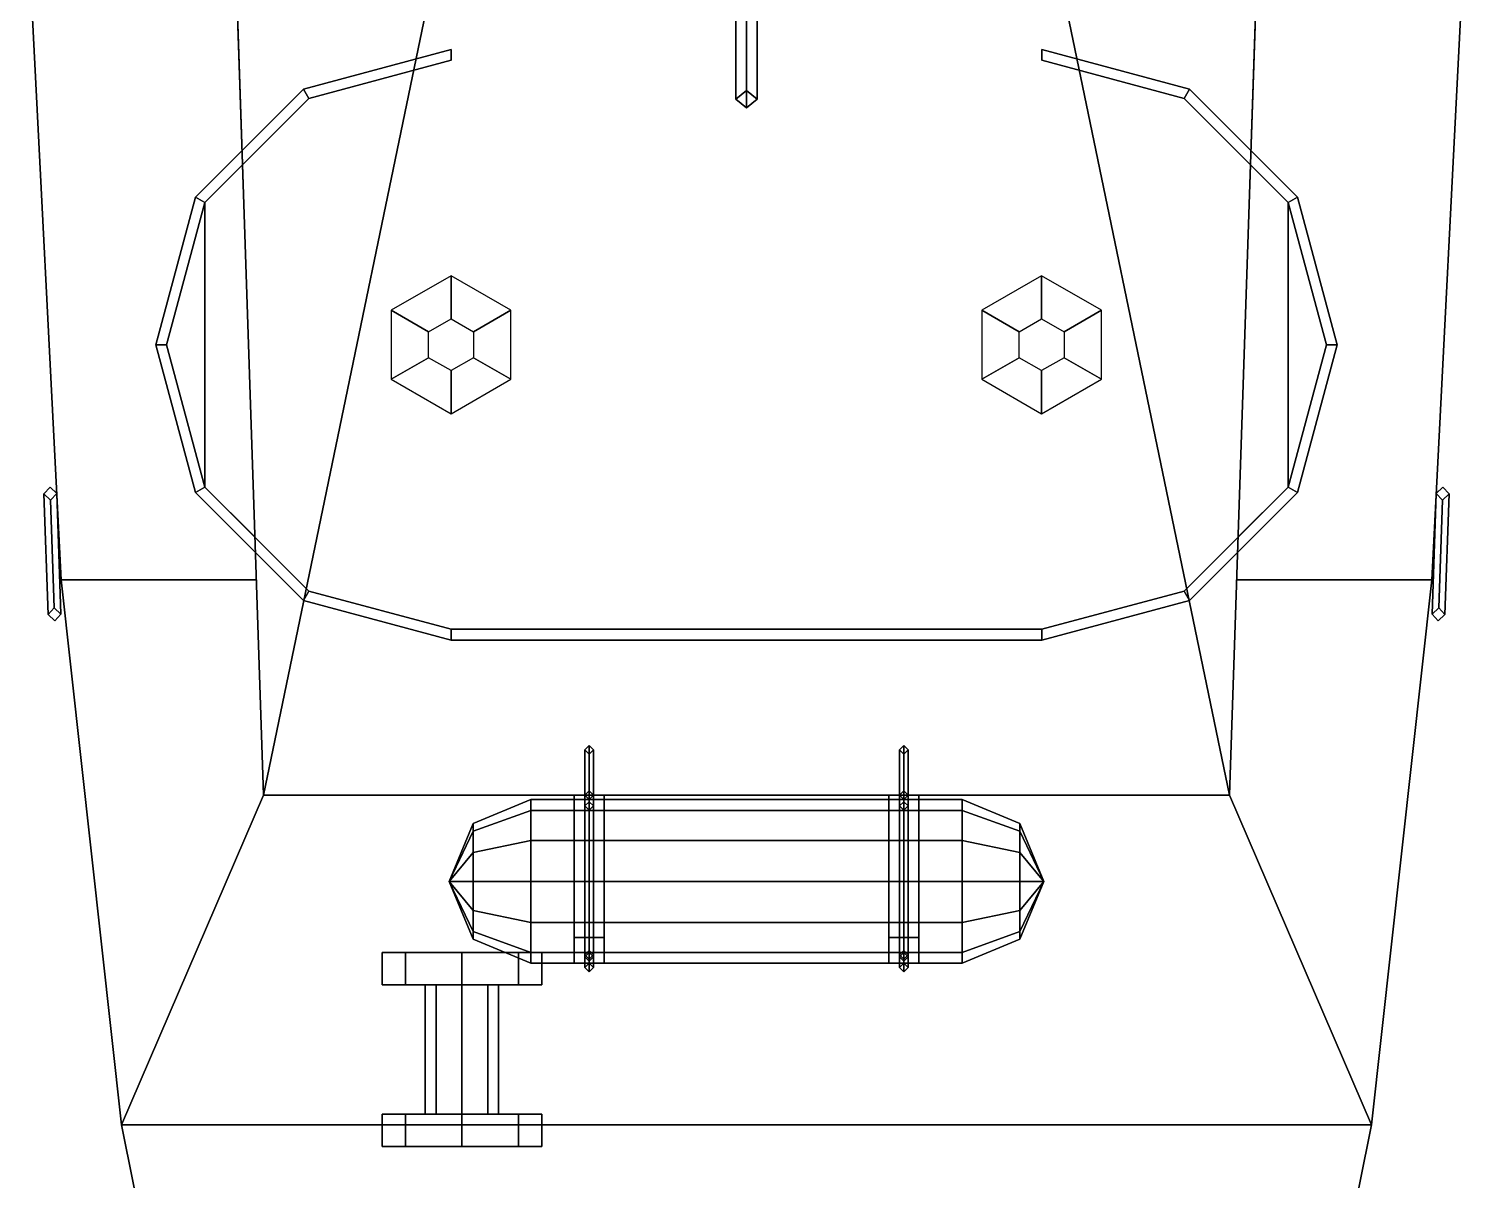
# Model space of a CAD drawing. Extents: x -3.4 to 3.4, y -23.6 to 23.2.
# Drawn here: x -3.33 to 3.33, y -17.55 to -12.2 of the extents above; entities that cross this region are included whole.
import ezdxf

# ---------------------------------------------------------------- set-up
doc = ezdxf.new("R2010")
doc.units = 0
doc.layers.get('0').update_dxf_attribs({"linetype": 'CONTINUOUS'})

msp = doc.modelspace()

# ---------------------------------------------------------------- linework, layer by layer
for points in [[(-1.24, -8.03, 4.12), (-2.47, -8.88, 4.12), (-2.24, -15.76, 4.12), (-1.24, -10.93, 4.12)], [(2.24, -15.76, 4.12), (2.47, -8.88, 4.12), (1.24, -8.03, 4.12), (1.24, -10.93, 4.12)], [(-2.47, -8.88, 2.01), (-2.24, -15.76, 2.01), (-2.24, -15.76, 4.12), (-2.47, -8.88, 4.12)], [(2.24, -15.76, 4.12), (2.24, -15.76, 2.01), (2.47, -8.88, 2.01), (2.47, -8.88, 4.12)], [(-1.24, -10.93, 4.12), (-2.24, -15.76, 4.12), (2.24, -15.76, 4.12), (1.24, -10.93, 4.12)], [(-0.05, -12.53, 10.91), (0, -12.49, 10.96), (0, -11.2, 9.6), (-0.05, -11.14, 9.46)], [(0, -12.57, 10.86), (-0.05, -12.53, 10.91), (-0.05, -11.14, 9.46), (0, -11.2, 9.44)], [(0, -12.49, 10.96), (0.05, -12.53, 10.91), (0.05, -11.14, 9.46), (0, -11.2, 9.6)], [(0.05, -12.53, 10.91), (0, -12.57, 10.86), (0, -11.2, 9.44), (0.05, -11.14, 9.46)], [(-2.3717, -11.82, 2.01), (-3.33, -11.82, 2.01), (-3.18, -14.76, 2.01), (-2.2734, -14.76, 2.01)], [(-3.18, -14.76, 2.01), (-3.33, -11.82, 2.01), (-3.33, -11.82), (-3.18, -14.76)], [(3.33, -11.82, 2.01), (2.3717, -11.82, 2.01), (2.2734, -14.76, 2.01), (3.18, -14.76, 2.01)], [(3.18, -14.76), (3.33, -11.82), (3.33, -11.82, 2.01), (3.18, -14.76, 2.01)], [(-1.37, -12.3, 5.31), (-2.055, -12.4835, 5.31), (-2.03, -12.5268, 5.31), (-1.37, -12.35, 5.31)], [(-1.37, -12.3, 4.12), (-2.055, -12.4835, 4.12), (-2.055, -12.4835, 5.31), (-1.37, -12.3, 5.31)], [(-1.37, -12.3, 4.12), (-1.37, -12.3, 5.31), (-1.37, -12.35, 5.31), (-1.37, -12.35, 4.12)], [(2.055, -12.4835, 4.12), (1.37, -12.3, 4.12), (1.37, -12.3, 5.31), (2.055, -12.4835, 5.31)], [(2.055, -12.4835, 5.31), (1.37, -12.3, 5.31), (1.37, -12.35, 5.31), (2.03, -12.5268, 5.31)], [(1.37, -12.3, 5.31), (1.37, -12.3, 4.12), (1.37, -12.35, 4.12), (1.37, -12.35, 5.31)], [(-2.03, -12.5268, 4.12), (-1.37, -12.35, 4.12), (-1.37, -12.35, 5.31), (-2.03, -12.5268, 5.31)], [(1.37, -12.35, 4.12), (2.03, -12.5268, 4.12), (2.03, -12.5268, 5.31), (1.37, -12.35, 5.31)], [(-2.055, -12.4835, 5.31), (-2.5565, -12.985, 5.31), (-2.5132, -13.01, 5.31), (-2.03, -12.5268, 5.31)], [(-2.055, -12.4835, 4.12), (-2.5565, -12.985, 4.12), (-2.5565, -12.985, 5.31), (-2.055, -12.4835, 5.31)], [(0, -12.49, 10.96), (-0.05, -12.53, 10.91), (0, -12.57, 10.86), (0.05, -12.53, 10.91)], [(2.5565, -12.985, 5.31), (2.055, -12.4835, 5.31), (2.03, -12.5268, 5.31), (2.5132, -13.01, 5.31)], [(2.5565, -12.985, 4.12), (2.055, -12.4835, 4.12), (2.055, -12.4835, 5.31), (2.5565, -12.985, 5.31)], [(-2.5132, -13.01, 4.12), (-2.03, -12.5268, 4.12), (-2.03, -12.5268, 5.31), (-2.5132, -13.01, 5.31)], [(2.03, -12.5268, 4.12), (2.5132, -13.01, 4.12), (2.5132, -13.01, 5.31), (2.03, -12.5268, 5.31)], [(-2.5132, -14.33, 4.12), (-2.28, -14.5631, 4.12), (-2.3378, -12.8346, 4.12), (-2.5132, -13.01, 4.12)], [(2.5132, -13.01, 4.12), (2.3378, -12.8346, 4.12), (2.28, -14.5631, 4.12), (2.5132, -14.33, 4.12)], [(-2.5565, -12.985, 5.31), (-2.74, -13.67, 5.31), (-2.69, -13.67, 5.31), (-2.5132, -13.01, 5.31)], [(-2.5565, -12.985, 4.12), (-2.74, -13.67, 4.12), (-2.74, -13.67, 5.31), (-2.5565, -12.985, 5.31)], [(2.74, -13.67, 5.31), (2.5565, -12.985, 5.31), (2.5132, -13.01, 5.31), (2.69, -13.67, 5.31)], [(2.74, -13.67, 4.12), (2.5565, -12.985, 4.12), (2.5565, -12.985, 5.31), (2.74, -13.67, 5.31)], [(-2.69, -13.67, 4.12), (-2.5132, -13.01, 4.12), (-2.5132, -13.01, 5.31), (-2.69, -13.67, 5.31)], [(-2.69, -13.67, 4.12), (-2.5132, -14.33, 4.12), (-2.5132, -13.01, 4.12), (-2.69, -13.67, 4.12)], [(2.5132, -13.01, 4.12), (2.69, -13.67, 4.12), (2.69, -13.67, 5.31), (2.5132, -13.01, 5.31)], [(2.5132, -13.01, 4.12), (2.5132, -13.01, 4.12), (2.5132, -14.33, 4.12), (2.69, -13.67, 4.12)], [(-1.4747, -13.61, 5.4), (-1.3708, -13.55, 5.4), (-1.3708, -13.35, 4.12), (-1.648, -13.51, 4.12)], [(-1.3708, -13.55, 5.4), (-1.2669, -13.61, 5.4), (-1.0937, -13.51, 4.12), (-1.3708, -13.35, 4.12)], [(1.2653, -13.61, 5.4), (1.3692, -13.55, 5.4), (1.3692, -13.35, 4.12), (1.092, -13.51, 4.12)], [(1.3692, -13.55, 5.4), (1.4731, -13.61, 5.4), (1.6463, -13.51, 4.12), (1.3692, -13.35, 4.12)], [(-1.4747, -13.73, 5.4), (-1.4747, -13.61, 5.4), (-1.648, -13.51, 4.12), (-1.648, -13.83, 4.12)], [(-1.2669, -13.61, 5.4), (-1.2669, -13.73, 5.4), (-1.0937, -13.83, 4.12), (-1.0937, -13.51, 4.12)], [(1.2653, -13.73, 5.4), (1.2653, -13.61, 5.4), (1.092, -13.51, 4.12), (1.092, -13.83, 4.12)], [(1.4731, -13.61, 5.4), (1.4731, -13.73, 5.4), (1.6463, -13.83, 4.12), (1.6463, -13.51, 4.12)], [(-2.74, -13.67, 5.31), (-2.5565, -14.355, 5.31), (-2.5132, -14.33, 5.31), (-2.69, -13.67, 5.31)], [(-2.74, -13.67, 4.12), (-2.5565, -14.355, 4.12), (-2.5565, -14.355, 5.31), (-2.74, -13.67, 5.31)], [(-2.5132, -14.33, 4.12), (-2.69, -13.67, 4.12), (-2.69, -13.67, 5.31), (-2.5132, -14.33, 5.31)], [(2.69, -13.67, 4.12), (2.5132, -14.33, 4.12), (2.5132, -14.33, 5.31), (2.69, -13.67, 5.31)], [(2.5565, -14.355, 5.31), (2.74, -13.67, 5.31), (2.69, -13.67, 5.31), (2.5132, -14.33, 5.31)], [(2.5565, -14.355, 4.12), (2.74, -13.67, 4.12), (2.74, -13.67, 5.31), (2.5565, -14.355, 5.31)], [(-1.3708, -13.79, 5.4), (-1.4747, -13.73, 5.4), (-1.648, -13.83, 4.12), (-1.3708, -13.99, 4.12)], [(-1.2669, -13.73, 5.4), (-1.3708, -13.79, 5.4), (-1.3708, -13.99, 4.12), (-1.0937, -13.83, 4.12)], [(1.3692, -13.79, 5.4), (1.2653, -13.73, 5.4), (1.092, -13.83, 4.12), (1.3692, -13.99, 4.12)], [(1.4731, -13.73, 5.4), (1.3692, -13.79, 5.4), (1.3692, -13.99, 4.12), (1.6463, -13.83, 4.12)], [(-3.231, -14.3311), (-3.26, -14.3621), (-3.26, -14.3621, 2.01), (-3.231, -14.3311, 2.01)], [(-3.2289, -14.391, 2.01), (-3.2, -14.36, 2.01), (-3.231, -14.3311, 2.01), (-3.26, -14.3621, 2.01)], [(-3.26, -14.3621), (-3.2289, -14.391), (-3.2289, -14.391, 2.01), (-3.26, -14.3621, 2.01)], [(-3.26, -14.3621, 0.27), (-3.2289, -14.391, 0.24), (-3.2115, -14.8907, 0.24), (-3.2404, -14.9218, 0.27)], [(-3.2289, -14.391, 0.3), (-3.26, -14.3621, 0.27), (-3.2404, -14.9218, 0.27), (-3.2115, -14.8907, 0.3)], [(-3.26, -14.3621, 0.12), (-3.2289, -14.391, 0.09), (-3.2115, -14.8907, 0.09), (-3.2404, -14.9218, 0.12)], [(-3.2289, -14.391, 0.15), (-3.26, -14.3621, 0.12), (-3.2404, -14.9218, 0.12), (-3.2115, -14.8907, 0.15)], [(-3.26, -14.3621, 1.82), (-3.2289, -14.391, 1.79), (-3.2115, -14.8907, 1.79), (-3.2404, -14.9218, 1.82)], [(-3.2289, -14.391, 1.85), (-3.26, -14.3621, 1.82), (-3.2404, -14.9218, 1.82), (-3.2115, -14.8907, 1.85)], [(-3.26, -14.3621, 0.93), (-3.2289, -14.391, 0.9), (-3.2115, -14.8907, 0.9), (-3.2404, -14.9218, 0.93)], [(-3.2289, -14.391, 0.96), (-3.26, -14.3621, 0.93), (-3.2404, -14.9218, 0.93), (-3.2115, -14.8907, 0.96)], [(-3.26, -14.3621, 0.77), (-3.2289, -14.391, 0.74), (-3.2115, -14.8907, 0.74), (-3.2404, -14.9218, 0.77)], [(-3.2289, -14.391, 0.8), (-3.26, -14.3621, 0.77), (-3.2404, -14.9218, 0.77), (-3.2115, -14.8907, 0.8)], [(-3.26, -14.3621, 0.6), (-3.2289, -14.391, 0.57), (-3.2115, -14.8907, 0.57), (-3.2404, -14.9218, 0.6)], [(-3.2289, -14.391, 0.63), (-3.26, -14.3621, 0.6), (-3.2404, -14.9218, 0.6), (-3.2115, -14.8907, 0.63)], [(-3.26, -14.3621, 0.43), (-3.2289, -14.391, 0.4), (-3.2115, -14.8907, 0.4), (-3.2404, -14.9218, 0.43)], [(-3.2289, -14.391, 0.46), (-3.26, -14.3621, 0.43), (-3.2404, -14.9218, 0.43), (-3.2115, -14.8907, 0.46)], [(-3.26, -14.3621, 1.44), (-3.2289, -14.391, 1.41), (-3.2115, -14.8907, 1.41), (-3.2404, -14.9218, 1.44)], [(-3.2289, -14.391, 1.47), (-3.26, -14.3621, 1.44), (-3.2404, -14.9218, 1.44), (-3.2115, -14.8907, 1.47)], [(-3.26, -14.3621, 1.64), (-3.2289, -14.391, 1.61), (-3.2115, -14.8907, 1.61), (-3.2404, -14.9218, 1.64)], [(-3.2289, -14.391, 1.67), (-3.26, -14.3621, 1.64), (-3.2404, -14.9218, 1.64), (-3.2115, -14.8907, 1.67)], [(-3.26, -14.3621, 1.1), (-3.2289, -14.391, 1.07), (-3.2115, -14.8907, 1.07), (-3.2404, -14.9218, 1.1)], [(-3.2289, -14.391, 1.13), (-3.26, -14.3621, 1.1), (-3.2404, -14.9218, 1.1), (-3.2115, -14.8907, 1.13)], [(-3.26, -14.3621, 1.26), (-3.2289, -14.391, 1.23), (-3.2115, -14.8907, 1.23), (-3.2404, -14.9218, 1.26)], [(-3.2289, -14.391, 1.29), (-3.26, -14.3621, 1.26), (-3.2404, -14.9218, 1.26), (-3.2115, -14.8907, 1.29)], [(-3.2, -14.36), (-3.231, -14.3311), (-3.231, -14.3311, 2.01), (-3.2, -14.36, 2.01)], [(-3.2289, -14.391), (-3.2, -14.36), (-3.2, -14.36, 2.01), (-3.2289, -14.391, 2.01)], [(-3.2289, -14.391, 0.24), (-3.2, -14.36, 0.27), (-3.1805, -14.9197, 0.27), (-3.2115, -14.8907, 0.24)], [(-3.2, -14.36, 0.27), (-3.2289, -14.391, 0.3), (-3.2115, -14.8907, 0.3), (-3.1805, -14.9197, 0.27)], [(-3.2289, -14.391, 0.09), (-3.2, -14.36, 0.12), (-3.1805, -14.9197, 0.12), (-3.2115, -14.8907, 0.09)], [(-3.2, -14.36, 0.12), (-3.2289, -14.391, 0.15), (-3.2115, -14.8907, 0.15), (-3.1805, -14.9197, 0.12)], [(-3.2289, -14.391, 1.79), (-3.2, -14.36, 1.82), (-3.1805, -14.9197, 1.82), (-3.2115, -14.8907, 1.79)], [(-3.2, -14.36, 1.82), (-3.2289, -14.391, 1.85), (-3.2115, -14.8907, 1.85), (-3.1805, -14.9197, 1.82)], [(-3.2289, -14.391, 0.9), (-3.2, -14.36, 0.93), (-3.1805, -14.9197, 0.93), (-3.2115, -14.8907, 0.9)], [(-3.2, -14.36, 0.93), (-3.2289, -14.391, 0.96), (-3.2115, -14.8907, 0.96), (-3.1805, -14.9197, 0.93)], [(-3.2289, -14.391, 0.74), (-3.2, -14.36, 0.77), (-3.1805, -14.9197, 0.77), (-3.2115, -14.8907, 0.74)], [(-3.2, -14.36, 0.77), (-3.2289, -14.391, 0.8), (-3.2115, -14.8907, 0.8), (-3.1805, -14.9197, 0.77)], [(-3.2289, -14.391, 0.57), (-3.2, -14.36, 0.6), (-3.1805, -14.9197, 0.6), (-3.2115, -14.8907, 0.57)], [(-3.2, -14.36, 0.6), (-3.2289, -14.391, 0.63), (-3.2115, -14.8907, 0.63), (-3.1805, -14.9197, 0.6)], [(-3.2289, -14.391, 0.4), (-3.2, -14.36, 0.43), (-3.1805, -14.9197, 0.43), (-3.2115, -14.8907, 0.4)], [(-3.2, -14.36, 0.43), (-3.2289, -14.391, 0.46), (-3.2115, -14.8907, 0.46), (-3.1805, -14.9197, 0.43)], [(-3.2289, -14.391, 1.41), (-3.2, -14.36, 1.44), (-3.1805, -14.9197, 1.44), (-3.2115, -14.8907, 1.41)], [(-3.2, -14.36, 1.44), (-3.2289, -14.391, 1.47), (-3.2115, -14.8907, 1.47), (-3.1805, -14.9197, 1.44)], [(-3.2289, -14.391, 1.61), (-3.2, -14.36, 1.64), (-3.1805, -14.9197, 1.64), (-3.2115, -14.8907, 1.61)], [(-3.2, -14.36, 1.64), (-3.2289, -14.391, 1.67), (-3.2115, -14.8907, 1.67), (-3.1805, -14.9197, 1.64)], [(-3.2289, -14.391, 1.07), (-3.2, -14.36, 1.1), (-3.1805, -14.9197, 1.1), (-3.2115, -14.8907, 1.07)], [(-3.2, -14.36, 1.1), (-3.2289, -14.391, 1.13), (-3.2115, -14.8907, 1.13), (-3.1805, -14.9197, 1.1)], [(-3.2289, -14.391, 1.23), (-3.2, -14.36, 1.26), (-3.1805, -14.9197, 1.26), (-3.2115, -14.8907, 1.23)], [(-3.2, -14.36, 1.26), (-3.2289, -14.391, 1.29), (-3.2115, -14.8907, 1.29), (-3.1805, -14.9197, 1.26)], [(-2.5565, -14.355, 5.31), (-2.055, -14.8565, 5.31), (-2.03, -14.8132, 5.31), (-2.5132, -14.33, 5.31)], [(-2.5565, -14.355, 4.12), (-2.055, -14.8565, 4.12), (-2.055, -14.8565, 5.31), (-2.5565, -14.355, 5.31)], [(-2.03, -14.8132, 4.12), (-2.5132, -14.33, 4.12), (-2.5132, -14.33, 5.31), (-2.03, -14.8132, 5.31)], [(2.5132, -14.33, 4.12), (2.03, -14.8132, 4.12), (2.03, -14.8132, 5.31), (2.5132, -14.33, 5.31)], [(2.055, -14.8565, 5.31), (2.5565, -14.355, 5.31), (2.5132, -14.33, 5.31), (2.03, -14.8132, 5.31)], [(2.055, -14.8565, 4.12), (2.5565, -14.355, 4.12), (2.5565, -14.355, 5.31), (2.055, -14.8565, 5.31)], [(3.2, -14.36, 0.27), (3.2289, -14.391, 0.24), (3.2115, -14.8907, 0.24), (3.1805, -14.9197, 0.27)], [(3.2289, -14.391, 0.3), (3.2, -14.36, 0.27), (3.1805, -14.9197, 0.27), (3.2115, -14.8907, 0.3)], [(3.2, -14.36, 0.12), (3.2289, -14.391, 0.09), (3.2115, -14.8907, 0.09), (3.1805, -14.9197, 0.12)], [(3.2289, -14.391, 0.15), (3.2, -14.36, 0.12), (3.1805, -14.9197, 0.12), (3.2115, -14.8907, 0.15)], [(3.2, -14.36, 1.82), (3.2289, -14.391, 1.79), (3.2115, -14.8907, 1.79), (3.1805, -14.9197, 1.82)], [(3.2289, -14.391, 1.85), (3.2, -14.36, 1.82), (3.1805, -14.9197, 1.82), (3.2115, -14.8907, 1.85)], [(3.2, -14.36, 0.93), (3.2289, -14.391, 0.9), (3.2115, -14.8907, 0.9), (3.1805, -14.9197, 0.93)], [(3.2289, -14.391, 0.96), (3.2, -14.36, 0.93), (3.1805, -14.9197, 0.93), (3.2115, -14.8907, 0.96)], [(3.2, -14.36, 0.77), (3.2289, -14.391, 0.74), (3.2115, -14.8907, 0.74), (3.1805, -14.9197, 0.77)], [(3.2289, -14.391, 0.8), (3.2, -14.36, 0.77), (3.1805, -14.9197, 0.77), (3.2115, -14.8907, 0.8)], [(3.2, -14.36, 0.6), (3.2289, -14.391, 0.57), (3.2115, -14.8907, 0.57), (3.1805, -14.9197, 0.6)], [(3.2289, -14.391, 0.63), (3.2, -14.36, 0.6), (3.1805, -14.9197, 0.6), (3.2115, -14.8907, 0.63)], [(3.2, -14.36, 0.43), (3.2289, -14.391, 0.4), (3.2115, -14.8907, 0.4), (3.1805, -14.9197, 0.43)], [(3.2289, -14.391, 0.46), (3.2, -14.36, 0.43), (3.1805, -14.9197, 0.43), (3.2115, -14.8907, 0.46)], [(3.2, -14.36, 1.44), (3.2289, -14.391, 1.41), (3.2115, -14.8907, 1.41), (3.1805, -14.9197, 1.44)], [(3.2289, -14.391, 1.47), (3.2, -14.36, 1.44), (3.1805, -14.9197, 1.44), (3.2115, -14.8907, 1.47)], [(3.2, -14.36, 1.64), (3.2289, -14.391, 1.61), (3.2115, -14.8907, 1.61), (3.1805, -14.9197, 1.64)], [(3.2289, -14.391, 1.67), (3.2, -14.36, 1.64), (3.1805, -14.9197, 1.64), (3.2115, -14.8907, 1.67)], [(3.2, -14.36, 1.1), (3.2289, -14.391, 1.07), (3.2115, -14.8907, 1.07), (3.1805, -14.9197, 1.1)], [(3.2289, -14.391, 1.13), (3.2, -14.36, 1.1), (3.1805, -14.9197, 1.1), (3.2115, -14.8907, 1.13)], [(3.2, -14.36, 1.26), (3.2289, -14.391, 1.23), (3.2115, -14.8907, 1.23), (3.1805, -14.9197, 1.26)], [(3.2289, -14.391, 1.29), (3.2, -14.36, 1.26), (3.1805, -14.9197, 1.26), (3.2115, -14.8907, 1.29)], [(3.231, -14.3311), (3.2, -14.36), (3.2, -14.36, 2.01), (3.231, -14.3311, 2.01)], [(3.2289, -14.391, 2.01), (3.26, -14.3621, 2.01), (3.231, -14.3311, 2.01), (3.2, -14.36, 2.01)], [(3.2, -14.36), (3.2289, -14.391), (3.2289, -14.391, 2.01), (3.2, -14.36, 2.01)], [(3.2289, -14.391, 0.24), (3.26, -14.3621, 0.27), (3.2404, -14.9218, 0.27), (3.2115, -14.8907, 0.24)], [(3.26, -14.3621, 0.27), (3.2289, -14.391, 0.3), (3.2115, -14.8907, 0.3), (3.2404, -14.9218, 0.27)], [(3.2289, -14.391, 0.09), (3.26, -14.3621, 0.12), (3.2404, -14.9218, 0.12), (3.2115, -14.8907, 0.09)], [(3.26, -14.3621, 0.12), (3.2289, -14.391, 0.15), (3.2115, -14.8907, 0.15), (3.2404, -14.9218, 0.12)], [(3.2289, -14.391, 1.79), (3.26, -14.3621, 1.82), (3.2404, -14.9218, 1.82), (3.2115, -14.8907, 1.79)], [(3.26, -14.3621, 1.82), (3.2289, -14.391, 1.85), (3.2115, -14.8907, 1.85), (3.2404, -14.9218, 1.82)], [(3.2289, -14.391, 0.9), (3.26, -14.3621, 0.93), (3.2404, -14.9218, 0.93), (3.2115, -14.8907, 0.9)], [(3.26, -14.3621, 0.93), (3.2289, -14.391, 0.96), (3.2115, -14.8907, 0.96), (3.2404, -14.9218, 0.93)], [(3.2289, -14.391, 0.74), (3.26, -14.3621, 0.77), (3.2404, -14.9218, 0.77), (3.2115, -14.8907, 0.74)], [(3.26, -14.3621, 0.77), (3.2289, -14.391, 0.8), (3.2115, -14.8907, 0.8), (3.2404, -14.9218, 0.77)], [(3.2289, -14.391, 0.57), (3.26, -14.3621, 0.6), (3.2404, -14.9218, 0.6), (3.2115, -14.8907, 0.57)], [(3.26, -14.3621, 0.6), (3.2289, -14.391, 0.63), (3.2115, -14.8907, 0.63), (3.2404, -14.9218, 0.6)], [(3.2289, -14.391, 0.4), (3.26, -14.3621, 0.43), (3.2404, -14.9218, 0.43), (3.2115, -14.8907, 0.4)], [(3.26, -14.3621, 0.43), (3.2289, -14.391, 0.46), (3.2115, -14.8907, 0.46), (3.2404, -14.9218, 0.43)], [(3.2289, -14.391, 1.41), (3.26, -14.3621, 1.44), (3.2404, -14.9218, 1.44), (3.2115, -14.8907, 1.41)], [(3.26, -14.3621, 1.44), (3.2289, -14.391, 1.47), (3.2115, -14.8907, 1.47), (3.2404, -14.9218, 1.44)], [(3.2289, -14.391, 1.61), (3.26, -14.3621, 1.64), (3.2404, -14.9218, 1.64), (3.2115, -14.8907, 1.61)], [(3.26, -14.3621, 1.64), (3.2289, -14.391, 1.67), (3.2115, -14.8907, 1.67), (3.2404, -14.9218, 1.64)], [(3.2289, -14.391, 1.07), (3.26, -14.3621, 1.1), (3.2404, -14.9218, 1.1), (3.2115, -14.8907, 1.07)], [(3.26, -14.3621, 1.1), (3.2289, -14.391, 1.13), (3.2115, -14.8907, 1.13), (3.2404, -14.9218, 1.1)], [(3.2289, -14.391, 1.23), (3.26, -14.3621, 1.26), (3.2404, -14.9218, 1.26), (3.2115, -14.8907, 1.23)], [(3.26, -14.3621, 1.26), (3.2289, -14.391, 1.29), (3.2115, -14.8907, 1.29), (3.2404, -14.9218, 1.26)], [(3.2289, -14.391), (3.26, -14.3621), (3.26, -14.3621, 2.01), (3.2289, -14.391, 2.01)], [(3.26, -14.3621), (3.231, -14.3311), (3.231, -14.3311, 2.01), (3.26, -14.3621, 2.01)], [(-2.9, -17.29, 2.01), (-3.18, -14.76, 2.01), (-3.18, -14.76), (-2.9, -17.29)], [(-2.2734, -14.76, 2.01), (-3.18, -14.76, 2.01), (-2.9, -17.29, 2.01), (-2.24, -15.76, 2.01)], [(3.18, -14.76, 2.01), (2.2734, -14.76, 2.01), (2.24, -15.76, 2.01), (2.9, -17.29, 2.01)], [(2.9, -17.29), (3.18, -14.76), (3.18, -14.76, 2.01), (2.9, -17.29, 2.01)], [(-2.055, -14.8565, 5.31), (-1.37, -15.04, 5.31), (-1.37, -14.99, 5.31), (-2.03, -14.8132, 5.31)], [(-1.37, -14.99, 4.12), (-2.03, -14.8132, 4.12), (-2.03, -14.8132, 5.31), (-1.37, -14.99, 5.31)], [(2.03, -14.8132, 4.12), (1.37, -14.99, 4.12), (1.37, -14.99, 5.31), (2.03, -14.8132, 5.31)], [(1.37, -15.04, 5.31), (2.055, -14.8565, 5.31), (2.03, -14.8132, 5.31), (1.37, -14.99, 5.31)], [(-3.2115, -14.8907), (-3.2404, -14.9218), (-3.2404, -14.9218, 2.01), (-3.2115, -14.8907, 2.01)], [(-3.2094, -14.9507, 2.01), (-3.1805, -14.9197, 2.01), (-3.2115, -14.8907, 2.01), (-3.2404, -14.9218, 2.01)], [(-3.1805, -14.9197), (-3.2115, -14.8907), (-3.2115, -14.8907, 2.01), (-3.1805, -14.9197, 2.01)], [(-2.055, -14.8565, 4.12), (-1.37, -15.04, 4.12), (-1.37, -15.04, 5.31), (-2.055, -14.8565, 5.31)], [(1.37, -15.04, 4.12), (2.055, -14.8565, 4.12), (2.055, -14.8565, 5.31), (1.37, -15.04, 5.31)], [(3.2115, -14.8907), (3.1805, -14.9197), (3.1805, -14.9197, 2.01), (3.2115, -14.8907, 2.01)], [(3.2094, -14.9507, 2.01), (3.2404, -14.9218, 2.01), (3.2115, -14.8907, 2.01), (3.1805, -14.9197, 2.01)], [(3.2404, -14.9218), (3.2115, -14.8907), (3.2115, -14.8907, 2.01), (3.2404, -14.9218, 2.01)], [(-3.2404, -14.9218), (-3.2094, -14.9507), (-3.2094, -14.9507, 2.01), (-3.2404, -14.9218, 2.01)], [(-3.2094, -14.9507), (-3.1805, -14.9197), (-3.1805, -14.9197, 2.01), (-3.2094, -14.9507, 2.01)], [(3.1805, -14.9197), (3.2094, -14.9507), (3.2094, -14.9507, 2.01), (3.1805, -14.9197, 2.01)], [(3.2094, -14.9507), (3.2404, -14.9218), (3.2404, -14.9218, 2.01), (3.2094, -14.9507, 2.01)], [(-1.37, -15.04, 5.31), (1.37, -15.04, 5.31), (1.37, -14.99, 5.31), (-1.37, -14.99, 5.31)], [(1.37, -14.99, 4.12), (-1.37, -14.99, 4.12), (-1.37, -14.99, 5.31), (1.37, -14.99, 5.31)], [(-1.37, -15.04, 4.12), (1.37, -15.04, 4.12), (1.37, -15.04, 5.31), (-1.37, -15.04, 5.31)], [(-0.73, -15.53, 4.31), (-0.75, -15.55, 4.31), (-0.75, -15.76, 5.29), (-0.73, -15.74, 5.29)], [(-0.73, -15.53, 4.12), (-0.75, -15.55, 4.12), (-0.75, -15.55, 4.31), (-0.73, -15.53, 4.31)], [(-0.75, -15.55, 4.31), (-0.73, -15.57, 4.31), (-0.73, -15.78, 5.29), (-0.75, -15.76, 5.29)], [(-0.75, -15.55, 4.12), (-0.73, -15.57, 4.12), (-0.73, -15.57, 4.31), (-0.75, -15.55, 4.31)], [(-0.71, -15.55, 4.31), (-0.73, -15.53, 4.31), (-0.73, -15.74, 5.29), (-0.71, -15.76, 5.29)], [(-0.71, -15.55, 4.12), (-0.73, -15.53, 4.12), (-0.73, -15.53, 4.31), (-0.71, -15.55, 4.31)], [(-0.73, -15.57, 4.31), (-0.71, -15.55, 4.31), (-0.71, -15.76, 5.29), (-0.73, -15.78, 5.29)], [(-0.73, -15.57, 4.12), (-0.71, -15.55, 4.12), (-0.71, -15.55, 4.31), (-0.73, -15.57, 4.31)], [(0.73, -15.53, 4.31), (0.71, -15.55, 4.31), (0.71, -15.76, 5.29), (0.73, -15.74, 5.29)], [(0.73, -15.53, 4.12), (0.71, -15.55, 4.12), (0.71, -15.55, 4.31), (0.73, -15.53, 4.31)], [(0.71, -15.55, 4.31), (0.73, -15.57, 4.31), (0.73, -15.78, 5.29), (0.71, -15.76, 5.29)], [(0.71, -15.55, 4.12), (0.73, -15.57, 4.12), (0.73, -15.57, 4.31), (0.71, -15.55, 4.31)], [(0.75, -15.55, 4.31), (0.73, -15.53, 4.31), (0.73, -15.74, 5.29), (0.75, -15.76, 5.29)], [(0.75, -15.55, 4.12), (0.73, -15.53, 4.12), (0.73, -15.53, 4.31), (0.75, -15.55, 4.31)], [(0.73, -15.57, 4.31), (0.75, -15.55, 4.31), (0.75, -15.76, 5.29), (0.73, -15.78, 5.29)], [(0.73, -15.57, 4.12), (0.75, -15.55, 4.12), (0.75, -15.55, 4.31), (0.73, -15.57, 4.31)], [(2.24, -15.76, 2.01), (-2.24, -15.76, 2.01), (-2.9, -17.29, 2.01), (2.9, -17.29, 2.01)], [(-2.24, -15.76, 4.12), (-2.24, -15.76, 2.01), (2.24, -15.76, 2.01), (2.24, -15.76, 4.12)], [(-1.2687, -15.8913, 4.5), (-1, -15.78, 4.5), (-1, -15.8309, 4.31), (-1.2687, -15.9273, 4.3656)], [(-1.2687, -15.9273, 4.6344), (-1, -15.8309, 4.69), (-1, -15.78, 4.5), (-1.2687, -15.8913, 4.5)], [(-1.2687, -15.8913, 5.28), (-1, -15.78, 5.28), (-1, -15.8309, 5.09), (-1.2687, -15.9273, 5.1456)], [(-1.2687, -15.9273, 5.4144), (-1, -15.8309, 5.47), (-1, -15.78, 5.28), (-1.2687, -15.8913, 5.28)], [(-1, -15.78, 4.5), (-1, -15.8309, 4.69), (1, -15.8309, 4.69), (1, -15.78, 4.5)], [(-1, -15.8309, 4.31), (-1, -15.78, 4.5), (1, -15.78, 4.5), (1, -15.8309, 4.31)], [(-1, -15.78, 5.28), (-1, -15.8309, 5.47), (1, -15.8309, 5.47), (1, -15.78, 5.28)], [(-1, -15.8309, 5.09), (-1, -15.78, 5.28), (1, -15.78, 5.28), (1, -15.8309, 5.09)], [(-0.8, -16.42, 4.02), (-0.8, -15.76, 4.02), (-0.66, -15.76, 4.02), (-0.66, -16.42, 4.02)], [(-0.66, -16.42, 4.02), (-0.66, -15.76, 3.59), (-0.8, -15.76, 3.59), (-0.8, -16.42, 4.02)], [(-0.8, -15.76, 3.59), (-0.8, -15.76, 3.51), (-0.8, -16.54, 4.02), (-0.8, -16.42, 4.02)], [(-0.8, -16.54, 4.02), (-0.8, -15.76, 3.51), (-0.66, -15.76, 3.51), (-0.66, -16.54, 4.02)], [(-0.66, -16.54, 4.12), (-0.66, -15.76, 4.12), (-0.8, -15.76, 4.12), (-0.8, -16.54, 4.12)], [(-0.8, -15.76, 4.12), (-0.8, -15.76, 4.02), (-0.8, -16.54, 4.02), (-0.8, -16.54, 4.12)], [(-0.73, -15.74, 5.29), (-0.75, -15.76, 5.29), (-0.75, -15.81, 5.47), (-0.73, -15.79, 5.47)], [(-0.75, -15.76, 5.29), (-0.73, -15.78, 5.29), (-0.73, -15.83, 5.47), (-0.75, -15.81, 5.47)], [(-0.71, -15.76, 5.29), (-0.73, -15.74, 5.29), (-0.73, -15.79, 5.47), (-0.71, -15.81, 5.47)], [(-0.73, -15.78, 5.29), (-0.71, -15.76, 5.29), (-0.71, -15.81, 5.47), (-0.73, -15.83, 5.47)], [(-0.66, -16.54, 4.02), (-0.66, -15.76, 3.51), (-0.66, -15.76, 3.59), (-0.66, -16.42, 4.02)], [(-0.66, -16.54, 4.02), (-0.66, -15.76, 4.02), (-0.66, -15.76, 4.12), (-0.66, -16.54, 4.12)], [(0.66, -15.76, 4.12), (0.66, -15.76, 4.02), (0.66, -16.54, 4.02), (0.66, -16.54, 4.12)], [(0.66, -16.42, 4.02), (0.66, -15.76, 4.02), (0.8, -15.76, 4.02), (0.8, -16.42, 4.02)], [(0.8, -16.54, 4.12), (0.8, -15.76, 4.12), (0.66, -15.76, 4.12), (0.66, -16.54, 4.12)], [(0.66, -15.76, 3.59), (0.66, -15.76, 3.51), (0.66, -16.54, 4.02), (0.66, -16.42, 4.02)], [(0.66, -16.54, 4.02), (0.66, -15.76, 3.51), (0.8, -15.76, 3.51), (0.8, -16.54, 4.02)], [(0.8, -16.42, 4.02), (0.8, -15.76, 3.59), (0.66, -15.76, 3.59), (0.66, -16.42, 4.02)], [(0.73, -15.74, 5.29), (0.71, -15.76, 5.29), (0.71, -15.81, 5.47), (0.73, -15.79, 5.47)], [(0.71, -15.76, 5.29), (0.73, -15.78, 5.29), (0.73, -15.83, 5.47), (0.71, -15.81, 5.47)], [(0.75, -15.76, 5.29), (0.73, -15.74, 5.29), (0.73, -15.79, 5.47), (0.75, -15.81, 5.47)], [(0.73, -15.78, 5.29), (0.75, -15.76, 5.29), (0.75, -15.81, 5.47), (0.73, -15.83, 5.47)], [(0.8, -16.54, 4.02), (0.8, -15.76, 4.02), (0.8, -15.76, 4.12), (0.8, -16.54, 4.12)], [(0.8, -16.54, 4.02), (0.8, -15.76, 3.51), (0.8, -15.76, 3.59), (0.8, -16.42, 4.02)], [(1.2687, -15.9273, 4.3656), (1, -15.8309, 4.31), (1, -15.78, 4.5), (1.2687, -15.8913, 4.5)], [(1.2687, -15.8913, 4.5), (1, -15.78, 4.5), (1, -15.8309, 4.69), (1.2687, -15.9273, 4.6344)], [(1.2687, -15.9273, 5.1456), (1, -15.8309, 5.09), (1, -15.78, 5.28), (1.2687, -15.8913, 5.28)], [(1.2687, -15.8913, 5.28), (1, -15.78, 5.28), (1, -15.8309, 5.47), (1.2687, -15.9273, 5.4144)], [(-1.2687, -15.9273, 4.3656), (-1, -15.8309, 4.31), (-1, -15.97, 4.1709), (-1.2687, -16.0256, 4.2673)], [(-1.2687, -16.0256, 4.7327), (-1, -15.97, 4.8291), (-1, -15.8309, 4.69), (-1.2687, -15.9273, 4.6344)], [(-1.2687, -15.9273, 5.1456), (-1, -15.8309, 5.09), (-1, -15.97, 4.9509), (-1.2687, -16.0256, 5.0473)], [(-1.2687, -16.0256, 5.5127), (-1, -15.97, 5.6091), (-1, -15.8309, 5.47), (-1.2687, -15.9273, 5.4144)], [(-1, -15.8309, 4.69), (-1, -15.97, 4.8291), (1, -15.97, 4.8291), (1, -15.8309, 4.69)], [(-1, -15.97, 4.1709), (-1, -15.8309, 4.31), (1, -15.8309, 4.31), (1, -15.97, 4.1709)], [(-1, -15.8309, 5.47), (-1, -15.97, 5.6091), (1, -15.97, 5.6091), (1, -15.8309, 5.47)], [(-1, -15.97, 4.9509), (-1, -15.8309, 5.09), (1, -15.8309, 5.09), (1, -15.97, 4.9509)], [(-0.75, -15.97, 5.63), (-0.73, -15.97, 5.65), (-0.73, -15.79, 5.47), (-0.75, -15.81, 5.47)], [(-0.73, -15.97, 5.61), (-0.75, -15.97, 5.63), (-0.75, -15.81, 5.47), (-0.73, -15.83, 5.47)], [(-0.73, -15.97, 5.65), (-0.71, -15.97, 5.63), (-0.71, -15.81, 5.47), (-0.73, -15.79, 5.47)], [(-0.71, -15.97, 5.63), (-0.73, -15.97, 5.61), (-0.73, -15.83, 5.47), (-0.71, -15.81, 5.47)], [(0.71, -15.97, 5.63), (0.73, -15.97, 5.65), (0.73, -15.79, 5.47), (0.71, -15.81, 5.47)], [(0.73, -15.97, 5.61), (0.71, -15.97, 5.63), (0.71, -15.81, 5.47), (0.73, -15.83, 5.47)], [(0.73, -15.97, 5.65), (0.75, -15.97, 5.63), (0.75, -15.81, 5.47), (0.73, -15.79, 5.47)], [(0.75, -15.97, 5.63), (0.73, -15.97, 5.61), (0.73, -15.83, 5.47), (0.75, -15.81, 5.47)], [(1.2687, -16.0256, 4.2673), (1, -15.97, 4.1709), (1, -15.8309, 4.31), (1.2687, -15.9273, 4.3656)], [(1.2687, -15.9273, 4.6344), (1, -15.8309, 4.69), (1, -15.97, 4.8291), (1.2687, -16.0256, 4.7327)], [(1.2687, -16.0256, 5.0473), (1, -15.97, 4.9509), (1, -15.8309, 5.09), (1.2687, -15.9273, 5.1456)], [(1.2687, -15.9273, 5.4144), (1, -15.8309, 5.47), (1, -15.97, 5.6091), (1.2687, -16.0256, 5.5127)], [(-1.38, -16.16, 4.5), (-1.2687, -15.8913, 4.5), (-1.2687, -15.9273, 4.3656), (-1.38, -16.16, 4.5)], [(-1.38, -16.16, 4.5), (-1.2687, -15.9273, 4.6344), (-1.2687, -15.8913, 4.5), (-1.38, -16.16, 4.5)], [(-1.38, -16.16, 5.28), (-1.2687, -15.8913, 5.28), (-1.2687, -15.9273, 5.1456), (-1.38, -16.16, 5.28)], [(-1.38, -16.16, 5.28), (-1.2687, -15.9273, 5.4144), (-1.2687, -15.8913, 5.28), (-1.38, -16.16, 5.28)], [(1.38, -16.16, 4.5), (1.2687, -15.9273, 4.3656), (1.2687, -15.8913, 4.5), (1.38, -16.16, 4.5)], [(1.38, -16.16, 4.5), (1.2687, -15.8913, 4.5), (1.2687, -15.9273, 4.6344), (1.38, -16.16, 4.5)], [(1.38, -16.16, 5.28), (1.2687, -15.9273, 5.1456), (1.2687, -15.8913, 5.28), (1.38, -16.16, 5.28)], [(1.38, -16.16, 5.28), (1.2687, -15.8913, 5.28), (1.2687, -15.9273, 5.4144), (1.38, -16.16, 5.28)], [(-1.38, -16.16, 4.5), (-1.2687, -15.9273, 4.3656), (-1.2687, -16.0256, 4.2673), (-1.38, -16.16, 4.5)], [(-1.38, -16.16, 4.5), (-1.2687, -16.0256, 4.7327), (-1.2687, -15.9273, 4.6344), (-1.38, -16.16, 4.5)], [(-1.38, -16.16, 5.28), (-1.2687, -15.9273, 5.1456), (-1.2687, -16.0256, 5.0473), (-1.38, -16.16, 5.28)], [(-1.38, -16.16, 5.28), (-1.2687, -16.0256, 5.5127), (-1.2687, -15.9273, 5.4144), (-1.38, -16.16, 5.28)], [(-1.2687, -16.0256, 4.2673), (-1, -15.97, 4.1709), (-1, -16.16, 4.12), (-1.2687, -16.16, 4.2313)], [(-1.2687, -16.16, 4.7687), (-1, -16.16, 4.88), (-1, -15.97, 4.8291), (-1.2687, -16.0256, 4.7327)], [(-1.2687, -16.0256, 5.0473), (-1, -15.97, 4.9509), (-1, -16.16, 4.9), (-1.2687, -16.16, 5.0113)], [(-1.2687, -16.16, 5.5487), (-1, -16.16, 5.66), (-1, -15.97, 5.6091), (-1.2687, -16.0256, 5.5127)], [(-1, -15.97, 4.8291), (-1, -16.16, 4.88), (1, -16.16, 4.88), (1, -15.97, 4.8291)], [(-1, -16.16, 4.12), (-1, -15.97, 4.1709), (1, -15.97, 4.1709), (1, -16.16, 4.12)], [(-1, -15.97, 5.6091), (-1, -16.16, 5.66), (1, -16.16, 5.66), (1, -15.97, 5.6091)], [(-1, -16.16, 4.9), (-1, -15.97, 4.9509), (1, -15.97, 4.9509), (1, -16.16, 4.9)], [(-0.75, -16.16, 5.68), (-0.73, -16.16, 5.7), (-0.73, -15.97, 5.65), (-0.75, -15.97, 5.63)], [(-0.73, -16.16, 5.66), (-0.75, -16.16, 5.68), (-0.75, -15.97, 5.63), (-0.73, -15.97, 5.61)], [(-0.73, -16.16, 5.7), (-0.71, -16.16, 5.68), (-0.71, -15.97, 5.63), (-0.73, -15.97, 5.65)], [(-0.71, -16.16, 5.68), (-0.73, -16.16, 5.66), (-0.73, -15.97, 5.61), (-0.71, -15.97, 5.63)], [(0.73, -16.16, 5.66), (0.71, -16.16, 5.68), (0.71, -15.97, 5.63), (0.73, -15.97, 5.61)], [(0.71, -16.16, 5.68), (0.73, -16.16, 5.7), (0.73, -15.97, 5.65), (0.71, -15.97, 5.63)], [(0.75, -16.16, 5.68), (0.73, -16.16, 5.66), (0.73, -15.97, 5.61), (0.75, -15.97, 5.63)], [(0.73, -16.16, 5.7), (0.75, -16.16, 5.68), (0.75, -15.97, 5.63), (0.73, -15.97, 5.65)], [(1.2687, -16.16, 4.2313), (1, -16.16, 4.12), (1, -15.97, 4.1709), (1.2687, -16.0256, 4.2673)], [(1.2687, -16.0256, 4.7327), (1, -15.97, 4.8291), (1, -16.16, 4.88), (1.2687, -16.16, 4.7687)], [(1.2687, -16.16, 5.0113), (1, -16.16, 4.9), (1, -15.97, 4.9509), (1.2687, -16.0256, 5.0473)], [(1.2687, -16.0256, 5.5127), (1, -15.97, 5.6091), (1, -16.16, 5.66), (1.2687, -16.16, 5.5487)], [(1.38, -16.16, 4.5), (1.2687, -16.0256, 4.2673), (1.2687, -15.9273, 4.3656), (1.38, -16.16, 4.5)], [(1.38, -16.16, 4.5), (1.2687, -15.9273, 4.6344), (1.2687, -16.0256, 4.7327), (1.38, -16.16, 4.5)], [(1.38, -16.16, 5.28), (1.2687, -16.0256, 5.0473), (1.2687, -15.9273, 5.1456), (1.38, -16.16, 5.28)], [(1.38, -16.16, 5.28), (1.2687, -15.9273, 5.4144), (1.2687, -16.0256, 5.5127), (1.38, -16.16, 5.28)], [(-1.38, -16.16, 4.5), (-1.2687, -16.0256, 4.2673), (-1.2687, -16.16, 4.2313), (-1.38, -16.16, 4.5)], [(-1.38, -16.16, 4.5), (-1.2687, -16.16, 4.7687), (-1.2687, -16.0256, 4.7327), (-1.38, -16.16, 4.5)], [(-1.38, -16.16, 5.28), (-1.2687, -16.0256, 5.0473), (-1.2687, -16.16, 5.0113), (-1.38, -16.16, 5.28)], [(-1.38, -16.16, 5.28), (-1.2687, -16.16, 5.5487), (-1.2687, -16.0256, 5.5127), (-1.38, -16.16, 5.28)], [(1.38, -16.16, 4.5), (1.2687, -16.16, 4.2313), (1.2687, -16.0256, 4.2673), (1.38, -16.16, 4.5)], [(1.38, -16.16, 4.5), (1.2687, -16.0256, 4.7327), (1.2687, -16.16, 4.7687), (1.38, -16.16, 4.5)], [(1.38, -16.16, 5.28), (1.2687, -16.16, 5.0113), (1.2687, -16.0256, 5.0473), (1.38, -16.16, 5.28)], [(1.38, -16.16, 5.28), (1.2687, -16.0256, 5.5127), (1.2687, -16.16, 5.5487), (1.38, -16.16, 5.28)], [(-1.38, -16.16, 4.5), (-1.2687, -16.16, 4.2313), (-1.2687, -16.2944, 4.2673), (-1.38, -16.16, 4.5)], [(-1.38, -16.16, 4.5), (-1.2687, -16.2944, 4.2673), (-1.2687, -16.3927, 4.3656), (-1.38, -16.16, 4.5)], [(-1.38, -16.16, 4.5), (-1.2687, -16.3927, 4.3656), (-1.2687, -16.4287, 4.5), (-1.38, -16.16, 4.5)], [(-1.38, -16.16, 4.5), (-1.2687, -16.4287, 4.5), (-1.2687, -16.3927, 4.6344), (-1.38, -16.16, 4.5)], [(-1.38, -16.16, 4.5), (-1.2687, -16.3927, 4.6344), (-1.2687, -16.2944, 4.7327), (-1.38, -16.16, 4.5)], [(-1.38, -16.16, 4.5), (-1.2687, -16.2944, 4.7327), (-1.2687, -16.16, 4.7687), (-1.38, -16.16, 4.5)], [(-1.38, -16.16, 5.28), (-1.2687, -16.16, 5.0113), (-1.2687, -16.2944, 5.0473), (-1.38, -16.16, 5.28)], [(-1.38, -16.16, 5.28), (-1.2687, -16.2944, 5.0473), (-1.2687, -16.3927, 5.1456), (-1.38, -16.16, 5.28)], [(-1.38, -16.16, 5.28), (-1.2687, -16.3927, 5.1456), (-1.2687, -16.4287, 5.28), (-1.38, -16.16, 5.28)], [(-1.38, -16.16, 5.28), (-1.2687, -16.4287, 5.28), (-1.2687, -16.3927, 5.4144), (-1.38, -16.16, 5.28)], [(-1.38, -16.16, 5.28), (-1.2687, -16.3927, 5.4144), (-1.2687, -16.2944, 5.5127), (-1.38, -16.16, 5.28)], [(-1.38, -16.16, 5.28), (-1.2687, -16.2944, 5.5127), (-1.2687, -16.16, 5.5487), (-1.38, -16.16, 5.28)], [(-1.2687, -16.16, 4.2313), (-1, -16.16, 4.12), (-1, -16.35, 4.1709), (-1.2687, -16.2944, 4.2673)], [(-1.2687, -16.2944, 4.7327), (-1, -16.35, 4.8291), (-1, -16.16, 4.88), (-1.2687, -16.16, 4.7687)], [(-1.2687, -16.16, 5.0113), (-1, -16.16, 4.9), (-1, -16.35, 4.9509), (-1.2687, -16.2944, 5.0473)], [(-1.2687, -16.2944, 5.5127), (-1, -16.35, 5.6091), (-1, -16.16, 5.66), (-1.2687, -16.16, 5.5487)], [(-1, -16.16, 4.88), (-1, -16.35, 4.8291), (1, -16.35, 4.8291), (1, -16.16, 4.88)], [(-1, -16.35, 4.1709), (-1, -16.16, 4.12), (1, -16.16, 4.12), (1, -16.35, 4.1709)], [(-1, -16.16, 5.66), (-1, -16.35, 5.6091), (1, -16.35, 5.6091), (1, -16.16, 5.66)], [(-1, -16.35, 4.9509), (-1, -16.16, 4.9), (1, -16.16, 4.9), (1, -16.35, 4.9509)], [(-0.73, -16.16, 5.7), (-0.75, -16.16, 5.68), (-0.75, -16.35, 5.63), (-0.73, -16.35, 5.65)], [(-0.75, -16.16, 5.68), (-0.73, -16.16, 5.66), (-0.73, -16.35, 5.61), (-0.75, -16.35, 5.63)], [(-0.71, -16.16, 5.68), (-0.73, -16.16, 5.7), (-0.73, -16.35, 5.65), (-0.71, -16.35, 5.63)], [(-0.73, -16.16, 5.66), (-0.71, -16.16, 5.68), (-0.71, -16.35, 5.63), (-0.73, -16.35, 5.61)], [(0.71, -16.16, 5.68), (0.73, -16.16, 5.66), (0.73, -16.35, 5.61), (0.71, -16.35, 5.63)], [(0.73, -16.16, 5.7), (0.71, -16.16, 5.68), (0.71, -16.35, 5.63), (0.73, -16.35, 5.65)], [(0.73, -16.16, 5.66), (0.75, -16.16, 5.68), (0.75, -16.35, 5.63), (0.73, -16.35, 5.61)], [(0.75, -16.16, 5.68), (0.73, -16.16, 5.7), (0.73, -16.35, 5.65), (0.75, -16.35, 5.63)], [(1.2687, -16.2944, 4.2673), (1, -16.35, 4.1709), (1, -16.16, 4.12), (1.2687, -16.16, 4.2313)], [(1.2687, -16.16, 4.7687), (1, -16.16, 4.88), (1, -16.35, 4.8291), (1.2687, -16.2944, 4.7327)], [(1.2687, -16.2944, 5.0473), (1, -16.35, 4.9509), (1, -16.16, 4.9), (1.2687, -16.16, 5.0113)], [(1.2687, -16.16, 5.5487), (1, -16.16, 5.66), (1, -16.35, 5.6091), (1.2687, -16.2944, 5.5127)], [(1.38, -16.16, 4.5), (1.2687, -16.4287, 4.5), (1.2687, -16.3927, 4.3656), (1.38, -16.16, 4.5)], [(1.38, -16.16, 4.5), (1.2687, -16.3927, 4.3656), (1.2687, -16.2944, 4.2673), (1.38, -16.16, 4.5)], [(1.38, -16.16, 4.5), (1.2687, -16.2944, 4.2673), (1.2687, -16.16, 4.2313), (1.38, -16.16, 4.5)], [(1.38, -16.16, 4.5), (1.2687, -16.16, 4.7687), (1.2687, -16.2944, 4.7327), (1.38, -16.16, 4.5)], [(1.38, -16.16, 4.5), (1.2687, -16.2944, 4.7327), (1.2687, -16.3927, 4.6344), (1.38, -16.16, 4.5)], [(1.38, -16.16, 4.5), (1.2687, -16.3927, 4.6344), (1.2687, -16.4287, 4.5), (1.38, -16.16, 4.5)], [(1.38, -16.16, 5.28), (1.2687, -16.4287, 5.28), (1.2687, -16.3927, 5.1456), (1.38, -16.16, 5.28)], [(1.38, -16.16, 5.28), (1.2687, -16.3927, 5.1456), (1.2687, -16.2944, 5.0473), (1.38, -16.16, 5.28)], [(1.38, -16.16, 5.28), (1.2687, -16.2944, 5.0473), (1.2687, -16.16, 5.0113), (1.38, -16.16, 5.28)], [(1.38, -16.16, 5.28), (1.2687, -16.16, 5.5487), (1.2687, -16.2944, 5.5127), (1.38, -16.16, 5.28)], [(1.38, -16.16, 5.28), (1.2687, -16.2944, 5.5127), (1.2687, -16.3927, 5.4144), (1.38, -16.16, 5.28)], [(1.38, -16.16, 5.28), (1.2687, -16.3927, 5.4144), (1.2687, -16.4287, 5.28), (1.38, -16.16, 5.28)], [(-1.2687, -16.2944, 4.2673), (-1, -16.35, 4.1709), (-1, -16.4891, 4.31), (-1.2687, -16.3927, 4.3656)], [(-1.2687, -16.3927, 4.6344), (-1, -16.4891, 4.69), (-1, -16.35, 4.8291), (-1.2687, -16.2944, 4.7327)], [(-1.2687, -16.2944, 5.0473), (-1, -16.35, 4.9509), (-1, -16.4891, 5.09), (-1.2687, -16.3927, 5.1456)], [(-1.2687, -16.3927, 5.4144), (-1, -16.4891, 5.47), (-1, -16.35, 5.6091), (-1.2687, -16.2944, 5.5127)], [(1.2687, -16.3927, 4.3656), (1, -16.4891, 4.31), (1, -16.35, 4.1709), (1.2687, -16.2944, 4.2673)], [(1.2687, -16.2944, 4.7327), (1, -16.35, 4.8291), (1, -16.4891, 4.69), (1.2687, -16.3927, 4.6344)], [(1.2687, -16.3927, 5.1456), (1, -16.4891, 5.09), (1, -16.35, 4.9509), (1.2687, -16.2944, 5.0473)], [(1.2687, -16.2944, 5.5127), (1, -16.35, 5.6091), (1, -16.4891, 5.47), (1.2687, -16.3927, 5.4144)], [(-1, -16.35, 4.8291), (-1, -16.4891, 4.69), (1, -16.4891, 4.69), (1, -16.35, 4.8291)], [(-1, -16.4891, 4.31), (-1, -16.35, 4.1709), (1, -16.35, 4.1709), (1, -16.4891, 4.31)], [(-1, -16.35, 5.6091), (-1, -16.4891, 5.47), (1, -16.4891, 5.47), (1, -16.35, 5.6091)], [(-1, -16.4891, 5.09), (-1, -16.35, 4.9509), (1, -16.35, 4.9509), (1, -16.4891, 5.09)], [(-0.73, -16.35, 5.65), (-0.75, -16.35, 5.63), (-0.75, -16.51, 5.47), (-0.73, -16.53, 5.47)], [(-0.75, -16.35, 5.63), (-0.73, -16.35, 5.61), (-0.73, -16.49, 5.47), (-0.75, -16.51, 5.47)], [(-0.71, -16.35, 5.63), (-0.73, -16.35, 5.65), (-0.73, -16.53, 5.47), (-0.71, -16.51, 5.47)], [(-0.73, -16.35, 5.61), (-0.71, -16.35, 5.63), (-0.71, -16.51, 5.47), (-0.73, -16.49, 5.47)], [(0.71, -16.35, 5.63), (0.73, -16.35, 5.61), (0.73, -16.49, 5.47), (0.71, -16.51, 5.47)], [(0.73, -16.35, 5.65), (0.71, -16.35, 5.63), (0.71, -16.51, 5.47), (0.73, -16.53, 5.47)], [(0.73, -16.35, 5.61), (0.75, -16.35, 5.63), (0.75, -16.51, 5.47), (0.73, -16.49, 5.47)], [(0.75, -16.35, 5.63), (0.73, -16.35, 5.65), (0.73, -16.53, 5.47), (0.75, -16.51, 5.47)], [(-1.2687, -16.3927, 4.3656), (-1, -16.4891, 4.31), (-1, -16.54, 4.5), (-1.2687, -16.4287, 4.5)], [(-1.2687, -16.4287, 4.5), (-1, -16.54, 4.5), (-1, -16.4891, 4.69), (-1.2687, -16.3927, 4.6344)], [(-1.2687, -16.3927, 5.1456), (-1, -16.4891, 5.09), (-1, -16.54, 5.28), (-1.2687, -16.4287, 5.28)], [(-1.2687, -16.4287, 5.28), (-1, -16.54, 5.28), (-1, -16.4891, 5.47), (-1.2687, -16.3927, 5.4144)], [(1.2687, -16.4287, 4.5), (1, -16.54, 4.5), (1, -16.4891, 4.31), (1.2687, -16.3927, 4.3656)], [(1.2687, -16.3927, 4.6344), (1, -16.4891, 4.69), (1, -16.54, 4.5), (1.2687, -16.4287, 4.5)], [(1.2687, -16.4287, 5.28), (1, -16.54, 5.28), (1, -16.4891, 5.09), (1.2687, -16.3927, 5.1456)], [(1.2687, -16.3927, 5.4144), (1, -16.4891, 5.47), (1, -16.54, 5.28), (1.2687, -16.4287, 5.28)], [(-0.95, -16.49, 3.11), (-0.95, -16.49, 2.01), (-1.69, -16.49, 2.01), (-1.69, -16.49, 3.11)], [(-1.69, -16.64, 2.01), (-1.69, -16.64, 3.11), (-1.69, -16.49, 3.11), (-1.69, -16.49, 2.01)], [(-1.69, -16.64, 3.11), (-1.5816, -16.64, 3.3716), (-1.5816, -16.49, 3.3716), (-1.69, -16.49, 3.11)], [(-1.0584, -16.49, 3.3716), (-0.95, -16.49, 3.11), (-1.69, -16.49, 3.11), (-1.5816, -16.49, 3.3716)], [(-1.5816, -16.64, 3.3716), (-1.32, -16.64, 3.48), (-1.32, -16.49, 3.48), (-1.5816, -16.49, 3.3716)], [(-1.32, -16.49, 3.48), (-1.0584, -16.49, 3.3716), (-1.5816, -16.49, 3.3716), (-1.32, -16.49, 3.48)], [(-1.32, -16.64, 3.48), (-1.0584, -16.64, 3.3716), (-1.0584, -16.49, 3.3716), (-1.32, -16.49, 3.48)], [(-1.0584, -16.64, 3.3716), (-0.95, -16.64, 3.11), (-0.95, -16.49, 3.11), (-1.0584, -16.49, 3.3716)], [(-1, -16.4891, 4.69), (-1, -16.54, 4.5), (1, -16.54, 4.5), (1, -16.4891, 4.69)], [(-1, -16.54, 4.5), (-1, -16.4891, 4.31), (1, -16.4891, 4.31), (1, -16.54, 4.5)], [(-1, -16.4891, 5.47), (-1, -16.54, 5.28), (1, -16.54, 5.28), (1, -16.4891, 5.47)], [(-1, -16.54, 5.28), (-1, -16.4891, 5.09), (1, -16.4891, 5.09), (1, -16.54, 5.28)], [(-0.95, -16.64, 3.11), (-0.95, -16.64, 2.01), (-0.95, -16.49, 2.01), (-0.95, -16.49, 3.11)], [(-0.73, -16.48, 4.12), (-0.75, -16.5, 4.12), (-0.75, -16.56, 4.31), (-0.73, -16.54, 4.31)], [(-0.73, -16.54, 5.29), (-0.75, -16.56, 5.29), (-0.75, -16.51, 5.47), (-0.73, -16.49, 5.47)], [(-0.75, -16.5, 4.12), (-0.73, -16.52, 4.12), (-0.73, -16.58, 4.31), (-0.75, -16.56, 4.31)], [(-0.75, -16.56, 5.29), (-0.73, -16.58, 5.29), (-0.73, -16.53, 5.47), (-0.75, -16.51, 5.47)], [(-0.71, -16.5, 4.12), (-0.73, -16.48, 4.12), (-0.73, -16.54, 4.31), (-0.71, -16.56, 4.31)], [(-0.71, -16.56, 5.29), (-0.73, -16.54, 5.29), (-0.73, -16.49, 5.47), (-0.71, -16.51, 5.47)], [(-0.73, -16.52, 4.12), (-0.71, -16.5, 4.12), (-0.71, -16.56, 4.31), (-0.73, -16.58, 4.31)], [(-0.73, -16.58, 5.29), (-0.71, -16.56, 5.29), (-0.71, -16.51, 5.47), (-0.73, -16.53, 5.47)], [(0.73, -16.48, 4.12), (0.71, -16.5, 4.12), (0.71, -16.56, 4.31), (0.73, -16.54, 4.31)], [(0.73, -16.54, 5.29), (0.71, -16.56, 5.29), (0.71, -16.51, 5.47), (0.73, -16.49, 5.47)], [(0.71, -16.5, 4.12), (0.73, -16.52, 4.12), (0.73, -16.58, 4.31), (0.71, -16.56, 4.31)], [(0.71, -16.56, 5.29), (0.73, -16.58, 5.29), (0.73, -16.53, 5.47), (0.71, -16.51, 5.47)], [(0.75, -16.5, 4.12), (0.73, -16.48, 4.12), (0.73, -16.54, 4.31), (0.75, -16.56, 4.31)], [(0.75, -16.56, 5.29), (0.73, -16.54, 5.29), (0.73, -16.49, 5.47), (0.75, -16.51, 5.47)], [(0.73, -16.52, 4.12), (0.75, -16.5, 4.12), (0.75, -16.56, 4.31), (0.73, -16.58, 4.31)], [(0.73, -16.58, 5.29), (0.75, -16.56, 5.29), (0.75, -16.51, 5.47), (0.73, -16.53, 5.47)], [(-0.8, -16.54, 4.12), (-0.8, -16.54, 4.02), (-0.66, -16.54, 4.02), (-0.66, -16.54, 4.12)], [(-0.73, -16.54, 4.31), (-0.75, -16.56, 4.31), (-0.75, -16.56, 5.29), (-0.73, -16.54, 5.29)], [(-0.75, -16.56, 4.31), (-0.73, -16.58, 4.31), (-0.73, -16.58, 5.29), (-0.75, -16.56, 5.29)], [(-0.71, -16.56, 4.31), (-0.73, -16.54, 4.31), (-0.73, -16.54, 5.29), (-0.71, -16.56, 5.29)], [(-0.73, -16.58, 4.31), (-0.71, -16.56, 4.31), (-0.71, -16.56, 5.29), (-0.73, -16.58, 5.29)], [(0.66, -16.54, 4.12), (0.66, -16.54, 4.02), (0.8, -16.54, 4.02), (0.8, -16.54, 4.12)], [(0.73, -16.54, 4.31), (0.71, -16.56, 4.31), (0.71, -16.56, 5.29), (0.73, -16.54, 5.29)], [(0.71, -16.56, 4.31), (0.73, -16.58, 4.31), (0.73, -16.58, 5.29), (0.71, -16.56, 5.29)], [(0.75, -16.56, 4.31), (0.73, -16.54, 4.31), (0.73, -16.54, 5.29), (0.75, -16.56, 5.29)], [(0.73, -16.58, 4.31), (0.75, -16.56, 4.31), (0.75, -16.56, 5.29), (0.73, -16.58, 5.29)], [(-0.95, -16.64, 2.01), (-0.95, -16.64, 3.11), (-1.69, -16.64, 3.11), (-1.69, -16.64, 2.01)], [(-0.95, -16.64, 3.11), (-1.0584, -16.64, 3.3716), (-1.5816, -16.64, 3.3716), (-1.69, -16.64, 3.11)], [(-1.0584, -16.64, 3.3716), (-1.32, -16.64, 3.48), (-1.32, -16.64, 3.48), (-1.5816, -16.64, 3.3716)], [(-1.4402, -17.24, 2.9898), (-1.49, -17.24, 3.11), (-1.49, -16.64, 3.11), (-1.4402, -16.64, 2.9898)], [(-1.49, -17.24, 3.11), (-1.4402, -17.24, 3.2302), (-1.4402, -16.64, 3.2302), (-1.49, -16.64, 3.11)], [(-1.32, -17.24, 2.94), (-1.4402, -17.24, 2.9898), (-1.4402, -16.64, 2.9898), (-1.32, -16.64, 2.94)], [(-1.4402, -17.24, 3.2302), (-1.32, -17.24, 3.28), (-1.32, -16.64, 3.28), (-1.4402, -16.64, 3.2302)], [(-1.1998, -17.24, 2.9898), (-1.32, -17.24, 2.94), (-1.32, -16.64, 2.94), (-1.1998, -16.64, 2.9898)], [(-1.32, -17.24, 3.28), (-1.1998, -17.24, 3.2302), (-1.1998, -16.64, 3.2302), (-1.32, -16.64, 3.28)], [(-1.15, -17.24, 3.11), (-1.1998, -17.24, 2.9898), (-1.1998, -16.64, 2.9898), (-1.15, -16.64, 3.11)], [(-1.1998, -17.24, 3.2302), (-1.15, -17.24, 3.11), (-1.15, -16.64, 3.11), (-1.1998, -16.64, 3.2302)], [(-1.69, -17.39, 2.01), (-1.69, -17.39, 3.11), (-1.69, -17.24, 3.11), (-1.69, -17.24, 2.01)], [(-0.95, -17.24, 3.11), (-0.95, -17.24, 2.01), (-1.69, -17.24, 2.01), (-1.69, -17.24, 3.11)], [(-1.69, -17.39, 3.11), (-1.5816, -17.39, 3.3716), (-1.5816, -17.24, 3.3716), (-1.69, -17.24, 3.11)], [(-1.0584, -17.24, 3.3716), (-0.95, -17.24, 3.11), (-1.69, -17.24, 3.11), (-1.5816, -17.24, 3.3716)], [(-1.5816, -17.39, 3.3716), (-1.32, -17.39, 3.48), (-1.32, -17.24, 3.48), (-1.5816, -17.24, 3.3716)], [(-1.32, -17.24, 3.48), (-1.0584, -17.24, 3.3716), (-1.5816, -17.24, 3.3716), (-1.32, -17.24, 3.48)], [(-1.32, -17.39, 3.48), (-1.0584, -17.39, 3.3716), (-1.0584, -17.24, 3.3716), (-1.32, -17.24, 3.48)], [(-1.0584, -17.39, 3.3716), (-0.95, -17.39, 3.11), (-0.95, -17.24, 3.11), (-1.0584, -17.24, 3.3716)], [(-0.95, -17.39, 3.11), (-0.95, -17.39, 2.01), (-0.95, -17.24, 2.01), (-0.95, -17.24, 3.11)], [(2.9, -17.29, 2.01), (-2.9, -17.29, 2.01), (-2.39, -19.82, 2.01), (2.39, -19.82, 2.01)], [(-2.39, -19.82, 2.01), (-2.9, -17.29, 2.01), (-2.9, -17.29), (-2.39, -19.82)], [(2.39, -19.82), (2.9, -17.29), (2.9, -17.29, 2.01), (2.39, -19.82, 2.01)], [(-0.95, -17.39, 2.01), (-0.95, -17.39, 3.11), (-1.69, -17.39, 3.11), (-1.69, -17.39, 2.01)], [(-0.95, -17.39, 3.11), (-1.0584, -17.39, 3.3716), (-1.5816, -17.39, 3.3716), (-1.69, -17.39, 3.11)], [(-1.0584, -17.39, 3.3716), (-1.32, -17.39, 3.48), (-1.32, -17.39, 3.48), (-1.5816, -17.39, 3.3716)]]:
    msp.add_3dface(points)

doc.saveas('drawing.dxf')
